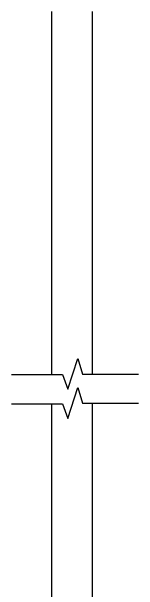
# Model space of a CAD drawing. Header units: feet. Extents: x -159 to 1687, y -48 to 1556.
# Drawn here: x 518.342 to 518.932, y 1047.706 to 1050.412 of the extents above; entities that cross this region are included whole.
import ezdxf

# ---------------------------------------------------------------- set-up
doc = ezdxf.new("R2010")
doc.units = ezdxf.units.FT
doc.header["$MEASUREMENT"] = 0
doc.layers.add('E-COND-RGS', color=4, linetype='Continuous')

msp = doc.modelspace()

# ---------------------------------------------------------------- linework, layer by layer
at = {"color": 7, "lineweight": 25}
for points in [[(518.34172, 1048.71445), (518.57868, 1048.71445), (518.60401, 1048.64581), (518.64977, 1048.79044), (518.67183, 1048.7169), (518.93249, 1048.7169)], [(518.34172, 1048.57827), (518.57868, 1048.57827), (518.60401, 1048.50963), (518.64977, 1048.65508), (518.67183, 1048.58072), (518.93249, 1048.58072)]]:
    msp.add_lwpolyline(points, dxfattribs=at)
at = {"layer": 'E-COND-RGS'}
for points in [[(518.52887, 1048.71445), (518.52887, 1050.41173)], [(518.71637, 1050.41173), (518.71637, 1048.7169)], [(518.52887, 1046.63582), (518.52887, 1048.57827)], [(518.71637, 1048.58072), (518.71637, 1046.63582)]]:
    msp.add_lwpolyline(points, dxfattribs=at)

doc.saveas('drawing.dxf')
